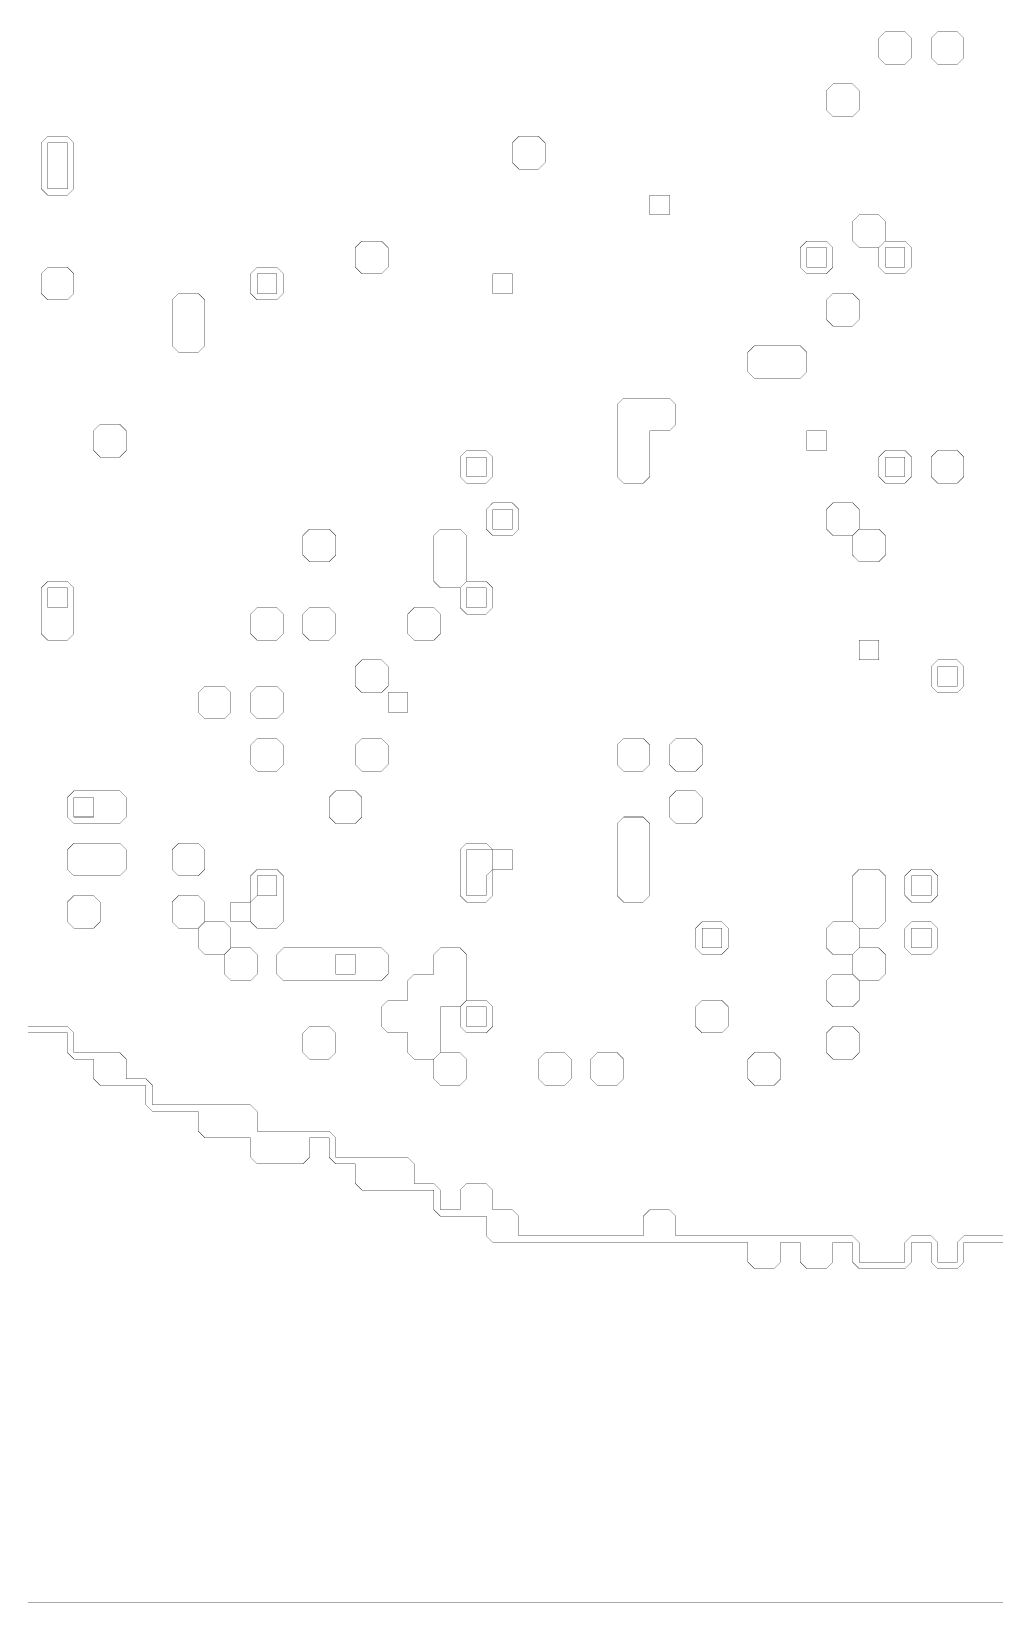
# Model space of a CAD drawing. Header units: metres. Extents: x 0 to 4990, y -4990 to 0.
# Drawn here: x 1343 to 2783, y -4990 to -2646 of the extents above; entities that cross this region are included whole.
import ezdxf

# ---------------------------------------------------------------- set-up
doc = ezdxf.new("R2010")
doc.units = ezdxf.units.M
doc.layers.add('conductor', color=1, linetype='Continuous')
doc.layers.add('substrate', color=5, linetype='Continuous')

msp = doc.modelspace()

# ---------------------------------------------------------------- linework, layer by layer
at = {"layer": 'conductor', "const_width": 0.5}
for points in [[(2607.421875, -2656.25), (2617.1875, -2646.484375), (2626.953125, -2646.484375), (2636.71875, -2646.484375), (2646.484375, -2646.484375), (2656.25, -2656.25), (2656.25, -2666.015625), (2656.25, -2675.78125), (2656.25, -2685.546875), (2646.484375, -2695.3125), (2636.71875, -2695.3125), (2626.953125, -2695.3125), (2617.1875, -2695.3125), (2607.421875, -2685.546875), (2607.421875, -2675.78125), (2607.421875, -2666.015625)], [(2685.546875, -2656.25), (2695.3125, -2646.484375), (2705.078125, -2646.484375), (2714.84375, -2646.484375), (2724.609375, -2646.484375), (2734.375, -2656.25), (2734.375, -2666.015625), (2734.375, -2675.78125), (2734.375, -2685.546875), (2724.609375, -2695.3125), (2714.84375, -2695.3125), (2705.078125, -2695.3125), (2695.3125, -2695.3125), (2685.546875, -2685.546875), (2685.546875, -2675.78125), (2685.546875, -2666.015625)], [(2529.296875, -2734.375), (2539.0625, -2724.609375), (2548.828125, -2724.609375), (2558.59375, -2724.609375), (2568.359375, -2724.609375), (2578.125, -2734.375), (2578.125, -2744.140625), (2578.125, -2753.90625), (2578.125, -2763.671875), (2568.359375, -2773.4375), (2558.59375, -2773.4375), (2548.828125, -2773.4375), (2539.0625, -2773.4375), (2529.296875, -2763.671875), (2529.296875, -2753.90625), (2529.296875, -2744.140625)], [(1357.421875, -2812.5), (1367.1875, -2802.734375), (1376.953125, -2802.734375), (1386.71875, -2802.734375), (1396.484375, -2802.734375), (1406.25, -2812.5), (1406.25, -2822.265625), (1406.25, -2832.03125), (1406.25, -2841.796875), (1406.25, -2851.5625), (1406.25, -2861.328125), (1406.25, -2871.09375), (1406.25, -2880.859375), (1396.484375, -2890.625), (1386.71875, -2890.625), (1376.953125, -2890.625), (1367.1875, -2890.625), (1357.421875, -2880.859375), (1357.421875, -2871.09375), (1357.421875, -2861.328125), (1357.421875, -2851.5625), (1357.421875, -2841.796875), (1357.421875, -2832.03125), (1357.421875, -2822.265625)], [(2060.546875, -2812.5), (2070.3125, -2802.734375), (2080.078125, -2802.734375), (2089.84375, -2802.734375), (2099.609375, -2802.734375), (2109.375, -2812.5), (2109.375, -2822.265625), (2109.375, -2832.03125), (2109.375, -2841.796875), (2099.609375, -2851.5625), (2089.84375, -2851.5625), (2080.078125, -2851.5625), (2070.3125, -2851.5625), (2060.546875, -2841.796875), (2060.546875, -2832.03125), (2060.546875, -2822.265625)], [(2568.359375, -2929.6875), (2578.125, -2919.921875), (2587.890625, -2919.921875), (2597.65625, -2919.921875), (2607.421875, -2919.921875), (2617.1875, -2929.6875), (2617.1875, -2939.453125), (2617.1875, -2949.21875), (2617.1875, -2958.984375), (2607.421875, -2968.75), (2597.65625, -2968.75), (2587.890625, -2968.75), (2578.125, -2968.75), (2568.359375, -2958.984375), (2568.359375, -2949.21875), (2568.359375, -2939.453125)], [(1826.171875, -2968.75), (1835.9375, -2958.984375), (1845.703125, -2958.984375), (1855.46875, -2958.984375), (1865.234375, -2958.984375), (1875, -2968.75), (1875, -2978.515625), (1875, -2988.28125), (1875, -2998.046875), (1865.234375, -3007.8125), (1855.46875, -3007.8125), (1845.703125, -3007.8125), (1835.9375, -3007.8125), (1826.171875, -2998.046875), (1826.171875, -2988.28125), (1826.171875, -2978.515625)], [(2490.234375, -2968.75), (2500, -2958.984375), (2509.765625, -2958.984375), (2519.53125, -2958.984375), (2529.296875, -2958.984375), (2539.0625, -2968.75), (2539.0625, -2978.515625), (2539.0625, -2988.28125), (2539.0625, -2998.046875), (2529.296875, -3007.8125), (2519.53125, -3007.8125), (2509.765625, -3007.8125), (2500, -3007.8125), (2490.234375, -2998.046875), (2490.234375, -2988.28125), (2490.234375, -2978.515625)], [(2607.421875, -2968.75), (2617.1875, -2958.984375), (2626.953125, -2958.984375), (2636.71875, -2958.984375), (2646.484375, -2958.984375), (2656.25, -2968.75), (2656.25, -2978.515625), (2656.25, -2988.28125), (2656.25, -2998.046875), (2646.484375, -3007.8125), (2636.71875, -3007.8125), (2626.953125, -3007.8125), (2617.1875, -3007.8125), (2607.421875, -2998.046875), (2607.421875, -2988.28125), (2607.421875, -2978.515625)], [(1357.421875, -3007.8125), (1367.1875, -2998.046875), (1376.953125, -2998.046875), (1386.71875, -2998.046875), (1396.484375, -2998.046875), (1406.25, -3007.8125), (1406.25, -3017.578125), (1406.25, -3027.34375), (1406.25, -3037.109375), (1396.484375, -3046.875), (1386.71875, -3046.875), (1376.953125, -3046.875), (1367.1875, -3046.875), (1357.421875, -3037.109375), (1357.421875, -3027.34375), (1357.421875, -3017.578125)], [(1669.921875, -3007.8125), (1679.6875, -2998.046875), (1689.453125, -2998.046875), (1699.21875, -2998.046875), (1708.984375, -2998.046875), (1718.75, -3007.8125), (1718.75, -3017.578125), (1718.75, -3027.34375), (1718.75, -3037.109375), (1708.984375, -3046.875), (1699.21875, -3046.875), (1689.453125, -3046.875), (1679.6875, -3046.875), (1669.921875, -3037.109375), (1669.921875, -3027.34375), (1669.921875, -3017.578125)], [(1552.734375, -3046.875), (1562.5, -3037.109375), (1572.265625, -3037.109375), (1582.03125, -3037.109375), (1591.796875, -3037.109375), (1601.5625, -3046.875), (1601.5625, -3056.640625), (1601.5625, -3066.40625), (1601.5625, -3076.171875), (1601.5625, -3085.9375), (1601.5625, -3095.703125), (1601.5625, -3105.46875), (1601.5625, -3115.234375), (1591.796875, -3125), (1582.03125, -3125), (1572.265625, -3125), (1562.5, -3125), (1552.734375, -3115.234375), (1552.734375, -3105.46875), (1552.734375, -3095.703125), (1552.734375, -3085.9375), (1552.734375, -3076.171875), (1552.734375, -3066.40625), (1552.734375, -3056.640625)], [(2529.296875, -3046.875), (2539.0625, -3037.109375), (2548.828125, -3037.109375), (2558.59375, -3037.109375), (2568.359375, -3037.109375), (2578.125, -3046.875), (2578.125, -3056.640625), (2578.125, -3066.40625), (2578.125, -3076.171875), (2568.359375, -3085.9375), (2558.59375, -3085.9375), (2548.828125, -3085.9375), (2539.0625, -3085.9375), (2529.296875, -3076.171875), (2529.296875, -3066.40625), (2529.296875, -3056.640625)], [(2412.109375, -3125), (2421.875, -3115.234375), (2431.640625, -3115.234375), (2441.40625, -3115.234375), (2451.171875, -3115.234375), (2460.9375, -3115.234375), (2470.703125, -3115.234375), (2480.46875, -3115.234375), (2490.234375, -3115.234375), (2500, -3125), (2500, -3134.765625), (2500, -3144.53125), (2500, -3154.296875), (2490.234375, -3164.0625), (2480.46875, -3164.0625), (2470.703125, -3164.0625), (2460.9375, -3164.0625), (2451.171875, -3164.0625), (2441.40625, -3164.0625), (2431.640625, -3164.0625), (2421.875, -3164.0625), (2412.109375, -3154.296875), (2412.109375, -3144.53125), (2412.109375, -3134.765625)], [(2216.796875, -3203.125), (2226.5625, -3193.359375), (2236.328125, -3193.359375), (2246.09375, -3193.359375), (2255.859375, -3193.359375), (2265.625, -3193.359375), (2275.390625, -3193.359375), (2285.15625, -3193.359375), (2294.921875, -3193.359375), (2304.6875, -3203.125), (2304.6875, -3212.890625), (2304.6875, -3222.65625), (2304.6875, -3232.421875), (2294.921875, -3242.1875), (2285.15625, -3242.1875), (2275.390625, -3242.1875), (2265.625, -3242.1875), (2265.625, -3251.953125), (2265.625, -3261.71875), (2265.625, -3271.484375), (2265.625, -3281.25), (2265.625, -3291.015625), (2265.625, -3300.78125), (2265.625, -3310.546875), (2255.859375, -3320.3125), (2246.09375, -3320.3125), (2236.328125, -3320.3125), (2226.5625, -3320.3125), (2216.796875, -3310.546875), (2216.796875, -3300.78125), (2216.796875, -3291.015625), (2216.796875, -3281.25), (2216.796875, -3271.484375), (2216.796875, -3261.71875), (2216.796875, -3251.953125), (2216.796875, -3242.1875), (2216.796875, -3232.421875), (2216.796875, -3222.65625), (2216.796875, -3212.890625)], [(1435.546875, -3242.1875), (1445.3125, -3232.421875), (1455.078125, -3232.421875), (1464.84375, -3232.421875), (1474.609375, -3232.421875), (1484.375, -3242.1875), (1484.375, -3251.953125), (1484.375, -3261.71875), (1484.375, -3271.484375), (1474.609375, -3281.25), (1464.84375, -3281.25), (1455.078125, -3281.25), (1445.3125, -3281.25), (1435.546875, -3271.484375), (1435.546875, -3261.71875), (1435.546875, -3251.953125)], [(1982.421875, -3281.25), (1992.1875, -3271.484375), (2001.953125, -3271.484375), (2011.71875, -3271.484375), (2021.484375, -3271.484375), (2031.25, -3281.25), (2031.25, -3291.015625), (2031.25, -3300.78125), (2031.25, -3310.546875), (2021.484375, -3320.3125), (2011.71875, -3320.3125), (2001.953125, -3320.3125), (1992.1875, -3320.3125), (1982.421875, -3310.546875), (1982.421875, -3300.78125), (1982.421875, -3291.015625)], [(2607.421875, -3281.25), (2617.1875, -3271.484375), (2626.953125, -3271.484375), (2636.71875, -3271.484375), (2646.484375, -3271.484375), (2656.25, -3281.25), (2656.25, -3291.015625), (2656.25, -3300.78125), (2656.25, -3310.546875), (2646.484375, -3320.3125), (2636.71875, -3320.3125), (2626.953125, -3320.3125), (2617.1875, -3320.3125), (2607.421875, -3310.546875), (2607.421875, -3300.78125), (2607.421875, -3291.015625)], [(2685.546875, -3281.25), (2695.3125, -3271.484375), (2705.078125, -3271.484375), (2714.84375, -3271.484375), (2724.609375, -3271.484375), (2734.375, -3281.25), (2734.375, -3291.015625), (2734.375, -3300.78125), (2734.375, -3310.546875), (2724.609375, -3320.3125), (2714.84375, -3320.3125), (2705.078125, -3320.3125), (2695.3125, -3320.3125), (2685.546875, -3310.546875), (2685.546875, -3300.78125), (2685.546875, -3291.015625)], [(2021.484375, -3359.375), (2031.25, -3349.609375), (2041.015625, -3349.609375), (2050.78125, -3349.609375), (2060.546875, -3349.609375), (2070.3125, -3359.375), (2070.3125, -3369.140625), (2070.3125, -3378.90625), (2070.3125, -3388.671875), (2060.546875, -3398.4375), (2050.78125, -3398.4375), (2041.015625, -3398.4375), (2031.25, -3398.4375), (2021.484375, -3388.671875), (2021.484375, -3378.90625), (2021.484375, -3369.140625)], [(2529.296875, -3359.375), (2539.0625, -3349.609375), (2548.828125, -3349.609375), (2558.59375, -3349.609375), (2568.359375, -3349.609375), (2578.125, -3359.375), (2578.125, -3369.140625), (2578.125, -3378.90625), (2578.125, -3388.671875), (2568.359375, -3398.4375), (2558.59375, -3398.4375), (2548.828125, -3398.4375), (2539.0625, -3398.4375), (2529.296875, -3388.671875), (2529.296875, -3378.90625), (2529.296875, -3369.140625)], [(1748.046875, -3398.4375), (1757.8125, -3388.671875), (1767.578125, -3388.671875), (1777.34375, -3388.671875), (1787.109375, -3388.671875), (1796.875, -3398.4375), (1796.875, -3408.203125), (1796.875, -3417.96875), (1796.875, -3427.734375), (1787.109375, -3437.5), (1777.34375, -3437.5), (1767.578125, -3437.5), (1757.8125, -3437.5), (1748.046875, -3427.734375), (1748.046875, -3417.96875), (1748.046875, -3408.203125)], [(1943.359375, -3398.4375), (1953.125, -3388.671875), (1962.890625, -3388.671875), (1972.65625, -3388.671875), (1982.421875, -3388.671875), (1992.1875, -3398.4375), (1992.1875, -3408.203125), (1992.1875, -3417.96875), (1992.1875, -3427.734375), (1992.1875, -3437.5), (1992.1875, -3447.265625), (1992.1875, -3457.03125), (1992.1875, -3466.796875), (1982.421875, -3476.5625), (1972.65625, -3476.5625), (1962.890625, -3476.5625), (1953.125, -3476.5625), (1943.359375, -3466.796875), (1943.359375, -3457.03125), (1943.359375, -3447.265625), (1943.359375, -3437.5), (1943.359375, -3427.734375), (1943.359375, -3417.96875), (1943.359375, -3408.203125)], [(2568.359375, -3398.4375), (2578.125, -3388.671875), (2587.890625, -3388.671875), (2597.65625, -3388.671875), (2607.421875, -3388.671875), (2617.1875, -3398.4375), (2617.1875, -3408.203125), (2617.1875, -3417.96875), (2617.1875, -3427.734375), (2607.421875, -3437.5), (2597.65625, -3437.5), (2587.890625, -3437.5), (2578.125, -3437.5), (2568.359375, -3427.734375), (2568.359375, -3417.96875), (2568.359375, -3408.203125)], [(1357.421875, -3476.5625), (1367.1875, -3466.796875), (1376.953125, -3466.796875), (1386.71875, -3466.796875), (1396.484375, -3466.796875), (1406.25, -3476.5625), (1406.25, -3486.328125), (1406.25, -3496.09375), (1406.25, -3505.859375), (1406.25, -3515.625), (1406.25, -3525.390625), (1406.25, -3535.15625), (1406.25, -3544.921875), (1396.484375, -3554.6875), (1386.71875, -3554.6875), (1376.953125, -3554.6875), (1367.1875, -3554.6875), (1357.421875, -3544.921875), (1357.421875, -3535.15625), (1357.421875, -3525.390625), (1357.421875, -3515.625), (1357.421875, -3505.859375), (1357.421875, -3496.09375), (1357.421875, -3486.328125)], [(1982.421875, -3476.5625), (1992.1875, -3466.796875), (2001.953125, -3466.796875), (2011.71875, -3466.796875), (2021.484375, -3466.796875), (2031.25, -3476.5625), (2031.25, -3486.328125), (2031.25, -3496.09375), (2031.25, -3505.859375), (2021.484375, -3515.625), (2011.71875, -3515.625), (2001.953125, -3515.625), (1992.1875, -3515.625), (1982.421875, -3505.859375), (1982.421875, -3496.09375), (1982.421875, -3486.328125)], [(1669.921875, -3515.625), (1679.6875, -3505.859375), (1689.453125, -3505.859375), (1699.21875, -3505.859375), (1708.984375, -3505.859375), (1718.75, -3515.625), (1718.75, -3525.390625), (1718.75, -3535.15625), (1718.75, -3544.921875), (1708.984375, -3554.6875), (1699.21875, -3554.6875), (1689.453125, -3554.6875), (1679.6875, -3554.6875), (1669.921875, -3544.921875), (1669.921875, -3535.15625), (1669.921875, -3525.390625)], [(1748.046875, -3515.625), (1757.8125, -3505.859375), (1767.578125, -3505.859375), (1777.34375, -3505.859375), (1787.109375, -3505.859375), (1796.875, -3515.625), (1796.875, -3525.390625), (1796.875, -3535.15625), (1796.875, -3544.921875), (1787.109375, -3554.6875), (1777.34375, -3554.6875), (1767.578125, -3554.6875), (1757.8125, -3554.6875), (1748.046875, -3544.921875), (1748.046875, -3535.15625), (1748.046875, -3525.390625)], [(1904.296875, -3515.625), (1914.0625, -3505.859375), (1923.828125, -3505.859375), (1933.59375, -3505.859375), (1943.359375, -3505.859375), (1953.125, -3515.625), (1953.125, -3525.390625), (1953.125, -3535.15625), (1953.125, -3544.921875), (1943.359375, -3554.6875), (1933.59375, -3554.6875), (1923.828125, -3554.6875), (1914.0625, -3554.6875), (1904.296875, -3544.921875), (1904.296875, -3535.15625), (1904.296875, -3525.390625)], [(1826.171875, -3593.75), (1835.9375, -3583.984375), (1845.703125, -3583.984375), (1855.46875, -3583.984375), (1865.234375, -3583.984375), (1875, -3593.75), (1875, -3603.515625), (1875, -3613.28125), (1875, -3623.046875), (1865.234375, -3632.8125), (1855.46875, -3632.8125), (1845.703125, -3632.8125), (1835.9375, -3632.8125), (1826.171875, -3623.046875), (1826.171875, -3613.28125), (1826.171875, -3603.515625)], [(2685.546875, -3593.75), (2695.3125, -3583.984375), (2705.078125, -3583.984375), (2714.84375, -3583.984375), (2724.609375, -3583.984375), (2734.375, -3593.75), (2734.375, -3603.515625), (2734.375, -3613.28125), (2734.375, -3623.046875), (2724.609375, -3632.8125), (2714.84375, -3632.8125), (2705.078125, -3632.8125), (2695.3125, -3632.8125), (2685.546875, -3623.046875), (2685.546875, -3613.28125), (2685.546875, -3603.515625)], [(1591.796875, -3632.8125), (1601.5625, -3623.046875), (1611.328125, -3623.046875), (1621.09375, -3623.046875), (1630.859375, -3623.046875), (1640.625, -3632.8125), (1640.625, -3642.578125), (1640.625, -3652.34375), (1640.625, -3662.109375), (1630.859375, -3671.875), (1621.09375, -3671.875), (1611.328125, -3671.875), (1601.5625, -3671.875), (1591.796875, -3662.109375), (1591.796875, -3652.34375), (1591.796875, -3642.578125)], [(1669.921875, -3632.8125), (1679.6875, -3623.046875), (1689.453125, -3623.046875), (1699.21875, -3623.046875), (1708.984375, -3623.046875), (1718.75, -3632.8125), (1718.75, -3642.578125), (1718.75, -3652.34375), (1718.75, -3662.109375), (1708.984375, -3671.875), (1699.21875, -3671.875), (1689.453125, -3671.875), (1679.6875, -3671.875), (1669.921875, -3662.109375), (1669.921875, -3652.34375), (1669.921875, -3642.578125)], [(1669.921875, -3710.9375), (1679.6875, -3701.171875), (1689.453125, -3701.171875), (1699.21875, -3701.171875), (1708.984375, -3701.171875), (1718.75, -3710.9375), (1718.75, -3720.703125), (1718.75, -3730.46875), (1718.75, -3740.234375), (1708.984375, -3750), (1699.21875, -3750), (1689.453125, -3750), (1679.6875, -3750), (1669.921875, -3740.234375), (1669.921875, -3730.46875), (1669.921875, -3720.703125)], [(1826.171875, -3710.9375), (1835.9375, -3701.171875), (1845.703125, -3701.171875), (1855.46875, -3701.171875), (1865.234375, -3701.171875), (1875, -3710.9375), (1875, -3720.703125), (1875, -3730.46875), (1875, -3740.234375), (1865.234375, -3750), (1855.46875, -3750), (1845.703125, -3750), (1835.9375, -3750), (1826.171875, -3740.234375), (1826.171875, -3730.46875), (1826.171875, -3720.703125)], [(2216.796875, -3710.9375), (2226.5625, -3701.171875), (2236.328125, -3701.171875), (2246.09375, -3701.171875), (2255.859375, -3701.171875), (2265.625, -3710.9375), (2265.625, -3720.703125), (2265.625, -3730.46875), (2265.625, -3740.234375), (2255.859375, -3750), (2246.09375, -3750), (2236.328125, -3750), (2226.5625, -3750), (2216.796875, -3740.234375), (2216.796875, -3730.46875), (2216.796875, -3720.703125)], [(2294.921875, -3710.9375), (2304.6875, -3701.171875), (2314.453125, -3701.171875), (2324.21875, -3701.171875), (2333.984375, -3701.171875), (2343.75, -3710.9375), (2343.75, -3720.703125), (2343.75, -3730.46875), (2343.75, -3740.234375), (2333.984375, -3750), (2324.21875, -3750), (2314.453125, -3750), (2304.6875, -3750), (2294.921875, -3740.234375), (2294.921875, -3730.46875), (2294.921875, -3720.703125)], [(1396.484375, -3789.0625), (1406.25, -3779.296875), (1416.015625, -3779.296875), (1425.78125, -3779.296875), (1435.546875, -3779.296875), (1445.3125, -3779.296875), (1455.078125, -3779.296875), (1464.84375, -3779.296875), (1474.609375, -3779.296875), (1484.375, -3789.0625), (1484.375, -3798.828125), (1484.375, -3808.59375), (1484.375, -3818.359375), (1474.609375, -3828.125), (1464.84375, -3828.125), (1455.078125, -3828.125), (1445.3125, -3828.125), (1435.546875, -3828.125), (1425.78125, -3828.125), (1416.015625, -3828.125), (1406.25, -3828.125), (1396.484375, -3818.359375), (1396.484375, -3808.59375), (1396.484375, -3798.828125)], [(1787.109375, -3789.0625), (1796.875, -3779.296875), (1806.640625, -3779.296875), (1816.40625, -3779.296875), (1826.171875, -3779.296875), (1835.9375, -3789.0625), (1835.9375, -3798.828125), (1835.9375, -3808.59375), (1835.9375, -3818.359375), (1826.171875, -3828.125), (1816.40625, -3828.125), (1806.640625, -3828.125), (1796.875, -3828.125), (1787.109375, -3818.359375), (1787.109375, -3808.59375), (1787.109375, -3798.828125)], [(2294.921875, -3789.0625), (2304.6875, -3779.296875), (2314.453125, -3779.296875), (2324.21875, -3779.296875), (2333.984375, -3779.296875), (2343.75, -3789.0625), (2343.75, -3798.828125), (2343.75, -3808.59375), (2343.75, -3818.359375), (2333.984375, -3828.125), (2324.21875, -3828.125), (2314.453125, -3828.125), (2304.6875, -3828.125), (2294.921875, -3818.359375), (2294.921875, -3808.59375), (2294.921875, -3798.828125)], [(2216.796875, -3828.125), (2226.5625, -3818.359375), (2236.328125, -3818.359375), (2246.09375, -3818.359375), (2255.859375, -3818.359375), (2265.625, -3828.125), (2265.625, -3837.890625), (2265.625, -3847.65625), (2265.625, -3857.421875), (2265.625, -3867.1875), (2265.625, -3876.953125), (2265.625, -3886.71875), (2265.625, -3896.484375), (2265.625, -3906.25), (2265.625, -3916.015625), (2265.625, -3925.78125), (2265.625, -3935.546875), (2255.859375, -3945.3125), (2246.09375, -3945.3125), (2236.328125, -3945.3125), (2226.5625, -3945.3125), (2216.796875, -3935.546875), (2216.796875, -3925.78125), (2216.796875, -3916.015625), (2216.796875, -3906.25), (2216.796875, -3896.484375), (2216.796875, -3886.71875), (2216.796875, -3876.953125), (2216.796875, -3867.1875), (2216.796875, -3857.421875), (2216.796875, -3847.65625), (2216.796875, -3837.890625)], [(1396.484375, -3867.1875), (1406.25, -3857.421875), (1416.015625, -3857.421875), (1425.78125, -3857.421875), (1435.546875, -3857.421875), (1445.3125, -3857.421875), (1455.078125, -3857.421875), (1464.84375, -3857.421875), (1474.609375, -3857.421875), (1484.375, -3867.1875), (1484.375, -3876.953125), (1484.375, -3886.71875), (1484.375, -3896.484375), (1474.609375, -3906.25), (1464.84375, -3906.25), (1455.078125, -3906.25), (1445.3125, -3906.25), (1435.546875, -3906.25), (1425.78125, -3906.25), (1416.015625, -3906.25), (1406.25, -3906.25), (1396.484375, -3896.484375), (1396.484375, -3886.71875), (1396.484375, -3876.953125)], [(1552.734375, -3867.1875), (1562.5, -3857.421875), (1572.265625, -3857.421875), (1582.03125, -3857.421875), (1591.796875, -3857.421875), (1601.5625, -3867.1875), (1601.5625, -3876.953125), (1601.5625, -3886.71875), (1601.5625, -3896.484375), (1591.796875, -3906.25), (1582.03125, -3906.25), (1572.265625, -3906.25), (1562.5, -3906.25), (1552.734375, -3896.484375), (1552.734375, -3886.71875), (1552.734375, -3876.953125)], [(1982.421875, -3867.1875), (1992.1875, -3857.421875), (2001.953125, -3857.421875), (2011.71875, -3857.421875), (2021.484375, -3857.421875), (2031.25, -3867.1875), (2031.25, -3876.953125), (2031.25, -3886.71875), (2031.25, -3896.484375), (2031.25, -3906.25), (2031.25, -3916.015625), (2031.25, -3925.78125), (2031.25, -3935.546875), (2021.484375, -3945.3125), (2011.71875, -3945.3125), (2001.953125, -3945.3125), (1992.1875, -3945.3125), (1982.421875, -3935.546875), (1982.421875, -3925.78125), (1982.421875, -3916.015625), (1982.421875, -3906.25), (1982.421875, -3896.484375), (1982.421875, -3886.71875), (1982.421875, -3876.953125)], [(1669.921875, -3906.25), (1679.6875, -3896.484375), (1689.453125, -3896.484375), (1699.21875, -3896.484375), (1708.984375, -3896.484375), (1718.75, -3906.25), (1718.75, -3916.015625), (1718.75, -3925.78125), (1718.75, -3935.546875), (1718.75, -3945.3125), (1718.75, -3955.078125), (1718.75, -3964.84375), (1718.75, -3974.609375), (1708.984375, -3984.375), (1699.21875, -3984.375), (1689.453125, -3984.375), (1679.6875, -3984.375), (1669.921875, -3974.609375), (1669.921875, -3964.84375), (1669.921875, -3955.078125), (1669.921875, -3945.3125), (1669.921875, -3935.546875), (1669.921875, -3925.78125), (1669.921875, -3916.015625)], [(2568.359375, -3906.25), (2578.125, -3896.484375), (2587.890625, -3896.484375), (2597.65625, -3896.484375), (2607.421875, -3896.484375), (2617.1875, -3906.25), (2617.1875, -3916.015625), (2617.1875, -3925.78125), (2617.1875, -3935.546875), (2617.1875, -3945.3125), (2617.1875, -3955.078125), (2617.1875, -3964.84375), (2617.1875, -3974.609375), (2607.421875, -3984.375), (2597.65625, -3984.375), (2587.890625, -3984.375), (2578.125, -3984.375), (2568.359375, -3974.609375), (2568.359375, -3964.84375), (2568.359375, -3955.078125), (2568.359375, -3945.3125), (2568.359375, -3935.546875), (2568.359375, -3925.78125), (2568.359375, -3916.015625)], [(2646.484375, -3906.25), (2656.25, -3896.484375), (2666.015625, -3896.484375), (2675.78125, -3896.484375), (2685.546875, -3896.484375), (2695.3125, -3906.25), (2695.3125, -3916.015625), (2695.3125, -3925.78125), (2695.3125, -3935.546875), (2685.546875, -3945.3125), (2675.78125, -3945.3125), (2666.015625, -3945.3125), (2656.25, -3945.3125), (2646.484375, -3935.546875), (2646.484375, -3925.78125), (2646.484375, -3916.015625)], [(1396.484375, -3945.3125), (1406.25, -3935.546875), (1416.015625, -3935.546875), (1425.78125, -3935.546875), (1435.546875, -3935.546875), (1445.3125, -3945.3125), (1445.3125, -3955.078125), (1445.3125, -3964.84375), (1445.3125, -3974.609375), (1435.546875, -3984.375), (1425.78125, -3984.375), (1416.015625, -3984.375), (1406.25, -3984.375), (1396.484375, -3974.609375), (1396.484375, -3964.84375), (1396.484375, -3955.078125)], [(1552.734375, -3945.3125), (1562.5, -3935.546875), (1572.265625, -3935.546875), (1582.03125, -3935.546875), (1591.796875, -3935.546875), (1601.5625, -3945.3125), (1601.5625, -3955.078125), (1601.5625, -3964.84375), (1601.5625, -3974.609375), (1591.796875, -3984.375), (1582.03125, -3984.375), (1572.265625, -3984.375), (1562.5, -3984.375), (1552.734375, -3974.609375), (1552.734375, -3964.84375), (1552.734375, -3955.078125)], [(1591.796875, -3984.375), (1601.5625, -3974.609375), (1611.328125, -3974.609375), (1621.09375, -3974.609375), (1630.859375, -3974.609375), (1640.625, -3984.375), (1640.625, -3994.140625), (1640.625, -4003.90625), (1640.625, -4013.671875), (1630.859375, -4023.4375), (1621.09375, -4023.4375), (1611.328125, -4023.4375), (1601.5625, -4023.4375), (1591.796875, -4013.671875), (1591.796875, -4003.90625), (1591.796875, -3994.140625)], [(2333.984375, -3984.375), (2343.75, -3974.609375), (2353.515625, -3974.609375), (2363.28125, -3974.609375), (2373.046875, -3974.609375), (2382.8125, -3984.375), (2382.8125, -3994.140625), (2382.8125, -4003.90625), (2382.8125, -4013.671875), (2373.046875, -4023.4375), (2363.28125, -4023.4375), (2353.515625, -4023.4375), (2343.75, -4023.4375), (2333.984375, -4013.671875), (2333.984375, -4003.90625), (2333.984375, -3994.140625)], [(2529.296875, -3984.375), (2539.0625, -3974.609375), (2548.828125, -3974.609375), (2558.59375, -3974.609375), (2568.359375, -3974.609375), (2578.125, -3984.375), (2578.125, -3994.140625), (2578.125, -4003.90625), (2578.125, -4013.671875), (2568.359375, -4023.4375), (2558.59375, -4023.4375), (2548.828125, -4023.4375), (2539.0625, -4023.4375), (2529.296875, -4013.671875), (2529.296875, -4003.90625), (2529.296875, -3994.140625)], [(2646.484375, -3984.375), (2656.25, -3974.609375), (2666.015625, -3974.609375), (2675.78125, -3974.609375), (2685.546875, -3974.609375), (2695.3125, -3984.375), (2695.3125, -3994.140625), (2695.3125, -4003.90625), (2695.3125, -4013.671875), (2685.546875, -4023.4375), (2675.78125, -4023.4375), (2666.015625, -4023.4375), (2656.25, -4023.4375), (2646.484375, -4013.671875), (2646.484375, -4003.90625), (2646.484375, -3994.140625)], [(1630.859375, -4023.4375), (1640.625, -4013.671875), (1650.390625, -4013.671875), (1660.15625, -4013.671875), (1669.921875, -4013.671875), (1679.6875, -4023.4375), (1679.6875, -4033.203125), (1679.6875, -4042.96875), (1679.6875, -4052.734375), (1669.921875, -4062.5), (1660.15625, -4062.5), (1650.390625, -4062.5), (1640.625, -4062.5), (1630.859375, -4052.734375), (1630.859375, -4042.96875), (1630.859375, -4033.203125)], [(1708.984375, -4023.4375), (1718.75, -4013.671875), (1728.515625, -4013.671875), (1738.28125, -4013.671875), (1748.046875, -4013.671875), (1757.8125, -4013.671875), (1767.578125, -4013.671875), (1777.34375, -4013.671875), (1787.109375, -4013.671875), (1796.875, -4013.671875), (1806.640625, -4013.671875), (1816.40625, -4013.671875), (1826.171875, -4013.671875), (1835.9375, -4013.671875), (1845.703125, -4013.671875), (1855.46875, -4013.671875), (1865.234375, -4013.671875), (1875, -4023.4375), (1875, -4033.203125), (1875, -4042.96875), (1875, -4052.734375), (1865.234375, -4062.5), (1855.46875, -4062.5), (1845.703125, -4062.5), (1835.9375, -4062.5), (1826.171875, -4062.5), (1816.40625, -4062.5), (1806.640625, -4062.5), (1796.875, -4062.5), (1787.109375, -4062.5), (1777.34375, -4062.5), (1767.578125, -4062.5), (1757.8125, -4062.5), (1748.046875, -4062.5), (1738.28125, -4062.5), (1728.515625, -4062.5), (1718.75, -4062.5), (1708.984375, -4052.734375), (1708.984375, -4042.96875), (1708.984375, -4033.203125)], [(1943.359375, -4023.4375), (1953.125, -4013.671875), (1962.890625, -4013.671875), (1972.65625, -4013.671875), (1982.421875, -4013.671875), (1992.1875, -4023.4375), (1992.1875, -4033.203125), (1992.1875, -4042.96875), (1992.1875, -4052.734375), (1992.1875, -4062.5), (1992.1875, -4072.265625), (1992.1875, -4082.03125), (1992.1875, -4091.796875), (1982.421875, -4101.5625), (1972.65625, -4101.5625), (1962.890625, -4101.5625), (1953.125, -4101.5625), (1953.125, -4111.328125), (1953.125, -4121.09375), (1953.125, -4130.859375), (1953.125, -4140.625), (1953.125, -4150.390625), (1953.125, -4160.15625), (1953.125, -4169.921875), (1943.359375, -4179.6875), (1933.59375, -4179.6875), (1923.828125, -4179.6875), (1914.0625, -4179.6875), (1904.296875, -4169.921875), (1904.296875, -4160.15625), (1904.296875, -4150.390625), (1904.296875, -4140.625), (1894.53125, -4140.625), (1884.765625, -4140.625), (1875, -4140.625), (1865.234375, -4130.859375), (1865.234375, -4121.09375), (1865.234375, -4111.328125), (1865.234375, -4101.5625), (1875, -4091.796875), (1884.765625, -4091.796875), (1894.53125, -4091.796875), (1904.296875, -4091.796875), (1904.296875, -4082.03125), (1904.296875, -4072.265625), (1904.296875, -4062.5), (1914.0625, -4052.734375), (1923.828125, -4052.734375), (1933.59375, -4052.734375), (1943.359375, -4052.734375), (1943.359375, -4042.96875), (1943.359375, -4033.203125)], [(2568.359375, -4023.4375), (2578.125, -4013.671875), (2587.890625, -4013.671875), (2597.65625, -4013.671875), (2607.421875, -4013.671875), (2617.1875, -4023.4375), (2617.1875, -4033.203125), (2617.1875, -4042.96875), (2617.1875, -4052.734375), (2607.421875, -4062.5), (2597.65625, -4062.5), (2587.890625, -4062.5), (2578.125, -4062.5), (2568.359375, -4052.734375), (2568.359375, -4042.96875), (2568.359375, -4033.203125)], [(2529.296875, -4062.5), (2539.0625, -4052.734375), (2548.828125, -4052.734375), (2558.59375, -4052.734375), (2568.359375, -4052.734375), (2578.125, -4062.5), (2578.125, -4072.265625), (2578.125, -4082.03125), (2578.125, -4091.796875), (2568.359375, -4101.5625), (2558.59375, -4101.5625), (2548.828125, -4101.5625), (2539.0625, -4101.5625), (2529.296875, -4091.796875), (2529.296875, -4082.03125), (2529.296875, -4072.265625)], [(1982.421875, -4101.5625), (1992.1875, -4091.796875), (2001.953125, -4091.796875), (2011.71875, -4091.796875), (2021.484375, -4091.796875), (2031.25, -4101.5625), (2031.25, -4111.328125), (2031.25, -4121.09375), (2031.25, -4130.859375), (2021.484375, -4140.625), (2011.71875, -4140.625), (2001.953125, -4140.625), (1992.1875, -4140.625), (1982.421875, -4130.859375), (1982.421875, -4121.09375), (1982.421875, -4111.328125)], [(2333.984375, -4101.5625), (2343.75, -4091.796875), (2353.515625, -4091.796875), (2363.28125, -4091.796875), (2373.046875, -4091.796875), (2382.8125, -4101.5625), (2382.8125, -4111.328125), (2382.8125, -4121.09375), (2382.8125, -4130.859375), (2373.046875, -4140.625), (2363.28125, -4140.625), (2353.515625, -4140.625), (2343.75, -4140.625), (2333.984375, -4130.859375), (2333.984375, -4121.09375), (2333.984375, -4111.328125)], [(1748.046875, -4140.625), (1757.8125, -4130.859375), (1767.578125, -4130.859375), (1777.34375, -4130.859375), (1787.109375, -4130.859375), (1796.875, -4140.625), (1796.875, -4150.390625), (1796.875, -4160.15625), (1796.875, -4169.921875), (1787.109375, -4179.6875), (1777.34375, -4179.6875), (1767.578125, -4179.6875), (1757.8125, -4179.6875), (1748.046875, -4169.921875), (1748.046875, -4160.15625), (1748.046875, -4150.390625)], [(2529.296875, -4140.625), (2539.0625, -4130.859375), (2548.828125, -4130.859375), (2558.59375, -4130.859375), (2568.359375, -4130.859375), (2578.125, -4140.625), (2578.125, -4150.390625), (2578.125, -4160.15625), (2578.125, -4169.921875), (2568.359375, -4179.6875), (2558.59375, -4179.6875), (2548.828125, -4179.6875), (2539.0625, -4179.6875), (2529.296875, -4169.921875), (2529.296875, -4160.15625), (2529.296875, -4150.390625)], [(1943.359375, -4179.6875), (1953.125, -4169.921875), (1962.890625, -4169.921875), (1972.65625, -4169.921875), (1982.421875, -4169.921875), (1992.1875, -4179.6875), (1992.1875, -4189.453125), (1992.1875, -4199.21875), (1992.1875, -4208.984375), (1982.421875, -4218.75), (1972.65625, -4218.75), (1962.890625, -4218.75), (1953.125, -4218.75), (1943.359375, -4208.984375), (1943.359375, -4199.21875), (1943.359375, -4189.453125)], [(2099.609375, -4179.6875), (2109.375, -4169.921875), (2119.140625, -4169.921875), (2128.90625, -4169.921875), (2138.671875, -4169.921875), (2148.4375, -4179.6875), (2148.4375, -4189.453125), (2148.4375, -4199.21875), (2148.4375, -4208.984375), (2138.671875, -4218.75), (2128.90625, -4218.75), (2119.140625, -4218.75), (2109.375, -4218.75), (2099.609375, -4208.984375), (2099.609375, -4199.21875), (2099.609375, -4189.453125)], [(2177.734375, -4179.6875), (2187.5, -4169.921875), (2197.265625, -4169.921875), (2207.03125, -4169.921875), (2216.796875, -4169.921875), (2226.5625, -4179.6875), (2226.5625, -4189.453125), (2226.5625, -4199.21875), (2226.5625, -4208.984375), (2216.796875, -4218.75), (2207.03125, -4218.75), (2197.265625, -4218.75), (2187.5, -4218.75), (2177.734375, -4208.984375), (2177.734375, -4199.21875), (2177.734375, -4189.453125)], [(2412.109375, -4179.6875), (2421.875, -4169.921875), (2431.640625, -4169.921875), (2441.40625, -4169.921875), (2451.171875, -4169.921875), (2460.9375, -4179.6875), (2460.9375, -4189.453125), (2460.9375, -4199.21875), (2460.9375, -4208.984375), (2451.171875, -4218.75), (2441.40625, -4218.75), (2431.640625, -4218.75), (2421.875, -4218.75), (2412.109375, -4208.984375), (2412.109375, -4199.21875), (2412.109375, -4189.453125)]]:
    msp.add_lwpolyline(points, close=True, dxfattribs=at)
msp.add_lwpolyline([(1337.890625, -4130.859375), (1347.65625, -4130.859375), (1357.421875, -4130.859375), (1367.1875, -4130.859375), (1376.953125, -4130.859375), (1386.71875, -4130.859375), (1396.484375, -4130.859375), (1406.25, -4140.625), (1406.25, -4150.390625), (1406.25, -4160.15625), (1406.25, -4169.921875), (1416.015625, -4169.921875), (1425.78125, -4169.921875), (1435.546875, -4169.921875), (1445.3125, -4169.921875), (1455.078125, -4169.921875), (1464.84375, -4169.921875), (1474.609375, -4169.921875), (1484.375, -4179.6875), (1484.375, -4189.453125), (1484.375, -4199.21875), (1484.375, -4208.984375), (1494.140625, -4208.984375), (1503.90625, -4208.984375), (1513.671875, -4208.984375), (1523.4375, -4218.75), (1523.4375, -4228.515625), (1523.4375, -4238.28125), (1523.4375, -4248.046875), (1533.203125, -4248.046875), (1542.96875, -4248.046875), (1552.734375, -4248.046875), (1562.5, -4248.046875), (1572.265625, -4248.046875), (1582.03125, -4248.046875), (1591.796875, -4248.046875), (1601.5625, -4248.046875), (1611.328125, -4248.046875), (1621.09375, -4248.046875), (1630.859375, -4248.046875), (1640.625, -4248.046875), (1650.390625, -4248.046875), (1660.15625, -4248.046875), (1669.921875, -4248.046875), (1679.6875, -4257.8125), (1679.6875, -4267.578125), (1679.6875, -4277.34375), (1679.6875, -4287.109375), (1689.453125, -4287.109375), (1699.21875, -4287.109375), (1708.984375, -4287.109375), (1718.75, -4287.109375), (1728.515625, -4287.109375), (1738.28125, -4287.109375), (1748.046875, -4287.109375), (1757.8125, -4287.109375), (1767.578125, -4287.109375), (1777.34375, -4287.109375), (1787.109375, -4287.109375), (1796.875, -4296.875), (1796.875, -4306.640625), (1796.875, -4316.40625), (1796.875, -4326.171875), (1806.640625, -4326.171875), (1816.40625, -4326.171875), (1826.171875, -4326.171875), (1835.9375, -4326.171875), (1845.703125, -4326.171875), (1855.46875, -4326.171875), (1865.234375, -4326.171875), (1875, -4326.171875), (1884.765625, -4326.171875), (1894.53125, -4326.171875), (1904.296875, -4326.171875), (1914.0625, -4335.9375), (1914.0625, -4345.703125), (1914.0625, -4355.46875), (1914.0625, -4365.234375), (1923.828125, -4365.234375), (1933.59375, -4365.234375), (1943.359375, -4365.234375), (1953.125, -4375), (1953.125, -4384.765625), (1953.125, -4394.53125), (1953.125, -4404.296875), (1962.890625, -4404.296875), (1972.65625, -4404.296875), (1982.421875, -4404.296875), (1982.421875, -4394.53125), (1982.421875, -4384.765625), (1982.421875, -4375), (1992.1875, -4365.234375), (2001.953125, -4365.234375), (2011.71875, -4365.234375), (2021.484375, -4365.234375), (2031.25, -4375), (2031.25, -4384.765625), (2031.25, -4394.53125), (2031.25, -4404.296875), (2041.015625, -4404.296875), (2050.78125, -4404.296875), (2060.546875, -4404.296875), (2070.3125, -4414.0625), (2070.3125, -4423.828125), (2070.3125, -4433.59375), (2070.3125, -4443.359375), (2080.078125, -4443.359375), (2089.84375, -4443.359375), (2099.609375, -4443.359375), (2109.375, -4443.359375), (2119.140625, -4443.359375), (2128.90625, -4443.359375), (2138.671875, -4443.359375), (2148.4375, -4443.359375), (2158.203125, -4443.359375), (2167.96875, -4443.359375), (2177.734375, -4443.359375), (2187.5, -4443.359375), (2197.265625, -4443.359375), (2207.03125, -4443.359375), (2216.796875, -4443.359375), (2226.5625, -4443.359375), (2236.328125, -4443.359375), (2246.09375, -4443.359375), (2255.859375, -4443.359375), (2255.859375, -4433.59375), (2255.859375, -4423.828125), (2255.859375, -4414.0625), (2265.625, -4404.296875), (2275.390625, -4404.296875), (2285.15625, -4404.296875), (2294.921875, -4404.296875), (2304.6875, -4414.0625), (2304.6875, -4423.828125), (2304.6875, -4433.59375), (2304.6875, -4443.359375), (2314.453125, -4443.359375), (2324.21875, -4443.359375), (2333.984375, -4443.359375), (2343.75, -4443.359375), (2353.515625, -4443.359375), (2363.28125, -4443.359375), (2373.046875, -4443.359375), (2382.8125, -4443.359375), (2392.578125, -4443.359375), (2402.34375, -4443.359375), (2412.109375, -4443.359375), (2421.875, -4443.359375), (2431.640625, -4443.359375), (2441.40625, -4443.359375), (2451.171875, -4443.359375), (2460.9375, -4443.359375), (2470.703125, -4443.359375), (2480.46875, -4443.359375), (2490.234375, -4443.359375), (2500, -4443.359375), (2509.765625, -4443.359375), (2519.53125, -4443.359375), (2529.296875, -4443.359375), (2539.0625, -4443.359375), (2548.828125, -4443.359375), (2558.59375, -4443.359375), (2568.359375, -4443.359375), (2578.125, -4453.125), (2578.125, -4462.890625), (2578.125, -4472.65625), (2578.125, -4482.421875), (2587.890625, -4482.421875), (2597.65625, -4482.421875), (2607.421875, -4482.421875), (2617.1875, -4482.421875), (2626.953125, -4482.421875), (2636.71875, -4482.421875), (2646.484375, -4482.421875), (2646.484375, -4472.65625), (2646.484375, -4462.890625), (2646.484375, -4453.125), (2656.25, -4443.359375), (2666.015625, -4443.359375), (2675.78125, -4443.359375), (2685.546875, -4443.359375), (2695.3125, -4453.125), (2695.3125, -4462.890625), (2695.3125, -4472.65625), (2695.3125, -4482.421875), (2705.078125, -4482.421875), (2714.84375, -4482.421875), (2724.609375, -4482.421875), (2724.609375, -4472.65625), (2724.609375, -4462.890625), (2724.609375, -4453.125), (2734.375, -4443.359375), (2744.140625, -4443.359375), (2753.90625, -4443.359375), (2763.671875, -4443.359375), (2773.4375, -4443.359375), (2783.203125, -4443.359375), (2792.96875, -4443.359375)], dxfattribs=at)
at = {"layer": 'substrate', "const_width": 0.5}
for points in [[(1367.1875, -2812.5), (1367.1875, -2822.265625), (1367.1875, -2832.03125), (1367.1875, -2841.796875), (1367.1875, -2851.5625), (1367.1875, -2861.328125), (1367.1875, -2871.09375), (1367.1875, -2880.859375), (1376.953125, -2880.859375), (1386.71875, -2880.859375), (1396.484375, -2880.859375), (1396.484375, -2871.09375), (1396.484375, -2861.328125), (1396.484375, -2851.5625), (1396.484375, -2841.796875), (1396.484375, -2832.03125), (1396.484375, -2822.265625), (1396.484375, -2812.5), (1386.71875, -2812.5), (1376.953125, -2812.5)], [(2265.625, -2890.625), (2265.625, -2900.390625), (2265.625, -2910.15625), (2265.625, -2919.921875), (2275.390625, -2919.921875), (2285.15625, -2919.921875), (2294.921875, -2919.921875), (2294.921875, -2910.15625), (2294.921875, -2900.390625), (2294.921875, -2890.625), (2285.15625, -2890.625), (2275.390625, -2890.625)], [(2500, -2968.75), (2500, -2978.515625), (2500, -2988.28125), (2500, -2998.046875), (2509.765625, -2998.046875), (2519.53125, -2998.046875), (2529.296875, -2998.046875), (2529.296875, -2988.28125), (2529.296875, -2978.515625), (2529.296875, -2968.75), (2519.53125, -2968.75), (2509.765625, -2968.75)], [(2617.1875, -2968.75), (2617.1875, -2978.515625), (2617.1875, -2988.28125), (2617.1875, -2998.046875), (2626.953125, -2998.046875), (2636.71875, -2998.046875), (2646.484375, -2998.046875), (2646.484375, -2988.28125), (2646.484375, -2978.515625), (2646.484375, -2968.75), (2636.71875, -2968.75), (2626.953125, -2968.75)], [(1679.6875, -3007.8125), (1679.6875, -3017.578125), (1679.6875, -3027.34375), (1679.6875, -3037.109375), (1689.453125, -3037.109375), (1699.21875, -3037.109375), (1708.984375, -3037.109375), (1708.984375, -3027.34375), (1708.984375, -3017.578125), (1708.984375, -3007.8125), (1699.21875, -3007.8125), (1689.453125, -3007.8125)], [(2031.25, -3007.8125), (2031.25, -3017.578125), (2031.25, -3027.34375), (2031.25, -3037.109375), (2041.015625, -3037.109375), (2050.78125, -3037.109375), (2060.546875, -3037.109375), (2060.546875, -3027.34375), (2060.546875, -3017.578125), (2060.546875, -3007.8125), (2050.78125, -3007.8125), (2041.015625, -3007.8125)], [(2500, -3242.1875), (2500, -3251.953125), (2500, -3261.71875), (2500, -3271.484375), (2509.765625, -3271.484375), (2519.53125, -3271.484375), (2529.296875, -3271.484375), (2529.296875, -3261.71875), (2529.296875, -3251.953125), (2529.296875, -3242.1875), (2519.53125, -3242.1875), (2509.765625, -3242.1875)], [(1992.1875, -3281.25), (1992.1875, -3291.015625), (1992.1875, -3300.78125), (1992.1875, -3310.546875), (2001.953125, -3310.546875), (2011.71875, -3310.546875), (2021.484375, -3310.546875), (2021.484375, -3300.78125), (2021.484375, -3291.015625), (2021.484375, -3281.25), (2011.71875, -3281.25), (2001.953125, -3281.25)], [(2617.1875, -3281.25), (2617.1875, -3291.015625), (2617.1875, -3300.78125), (2617.1875, -3310.546875), (2626.953125, -3310.546875), (2636.71875, -3310.546875), (2646.484375, -3310.546875), (2646.484375, -3300.78125), (2646.484375, -3291.015625), (2646.484375, -3281.25), (2636.71875, -3281.25), (2626.953125, -3281.25)], [(2031.25, -3359.375), (2031.25, -3369.140625), (2031.25, -3378.90625), (2031.25, -3388.671875), (2041.015625, -3388.671875), (2050.78125, -3388.671875), (2060.546875, -3388.671875), (2060.546875, -3378.90625), (2060.546875, -3369.140625), (2060.546875, -3359.375), (2050.78125, -3359.375), (2041.015625, -3359.375)], [(1367.1875, -3476.5625), (1367.1875, -3486.328125), (1367.1875, -3496.09375), (1367.1875, -3505.859375), (1376.953125, -3505.859375), (1386.71875, -3505.859375), (1396.484375, -3505.859375), (1396.484375, -3496.09375), (1396.484375, -3486.328125), (1396.484375, -3476.5625), (1386.71875, -3476.5625), (1376.953125, -3476.5625)], [(1992.1875, -3476.5625), (1992.1875, -3486.328125), (1992.1875, -3496.09375), (1992.1875, -3505.859375), (2001.953125, -3505.859375), (2011.71875, -3505.859375), (2021.484375, -3505.859375), (2021.484375, -3496.09375), (2021.484375, -3486.328125), (2021.484375, -3476.5625), (2011.71875, -3476.5625), (2001.953125, -3476.5625)], [(2578.125, -3554.6875), (2578.125, -3564.453125), (2578.125, -3574.21875), (2578.125, -3583.984375), (2587.890625, -3583.984375), (2597.65625, -3583.984375), (2607.421875, -3583.984375), (2607.421875, -3574.21875), (2607.421875, -3564.453125), (2607.421875, -3554.6875), (2597.65625, -3554.6875), (2587.890625, -3554.6875)], [(2695.3125, -3593.75), (2695.3125, -3603.515625), (2695.3125, -3613.28125), (2695.3125, -3623.046875), (2705.078125, -3623.046875), (2714.84375, -3623.046875), (2724.609375, -3623.046875), (2724.609375, -3613.28125), (2724.609375, -3603.515625), (2724.609375, -3593.75), (2714.84375, -3593.75), (2705.078125, -3593.75)], [(1875, -3632.8125), (1875, -3642.578125), (1875, -3652.34375), (1875, -3662.109375), (1884.765625, -3662.109375), (1894.53125, -3662.109375), (1904.296875, -3662.109375), (1904.296875, -3652.34375), (1904.296875, -3642.578125), (1904.296875, -3632.8125), (1894.53125, -3632.8125), (1884.765625, -3632.8125)], [(1406.25, -3789.0625), (1406.25, -3798.828125), (1406.25, -3808.59375), (1406.25, -3818.359375), (1416.015625, -3818.359375), (1425.78125, -3818.359375), (1435.546875, -3818.359375), (1435.546875, -3808.59375), (1435.546875, -3798.828125), (1435.546875, -3789.0625), (1425.78125, -3789.0625), (1416.015625, -3789.0625)], [(1992.1875, -3867.1875), (1992.1875, -3876.953125), (1992.1875, -3886.71875), (1992.1875, -3896.484375), (1992.1875, -3906.25), (1992.1875, -3916.015625), (1992.1875, -3925.78125), (1992.1875, -3935.546875), (2001.953125, -3935.546875), (2011.71875, -3935.546875), (2021.484375, -3935.546875), (2021.484375, -3925.78125), (2021.484375, -3916.015625), (2021.484375, -3906.25), (2031.25, -3896.484375), (2041.015625, -3896.484375), (2050.78125, -3896.484375), (2060.546875, -3896.484375), (2060.546875, -3886.71875), (2060.546875, -3876.953125), (2060.546875, -3867.1875), (2050.78125, -3867.1875), (2041.015625, -3867.1875), (2031.25, -3867.1875), (2021.484375, -3867.1875), (2011.71875, -3867.1875), (2001.953125, -3867.1875)], [(1679.6875, -3906.25), (1679.6875, -3916.015625), (1679.6875, -3925.78125), (1679.6875, -3935.546875), (1669.921875, -3945.3125), (1660.15625, -3945.3125), (1650.390625, -3945.3125), (1640.625, -3945.3125), (1640.625, -3955.078125), (1640.625, -3964.84375), (1640.625, -3974.609375), (1650.390625, -3974.609375), (1660.15625, -3974.609375), (1669.921875, -3974.609375), (1669.921875, -3964.84375), (1669.921875, -3955.078125), (1669.921875, -3945.3125), (1679.6875, -3935.546875), (1689.453125, -3935.546875), (1699.21875, -3935.546875), (1708.984375, -3935.546875), (1708.984375, -3925.78125), (1708.984375, -3916.015625), (1708.984375, -3906.25), (1699.21875, -3906.25), (1689.453125, -3906.25)], [(2656.25, -3906.25), (2656.25, -3916.015625), (2656.25, -3925.78125), (2656.25, -3935.546875), (2666.015625, -3935.546875), (2675.78125, -3935.546875), (2685.546875, -3935.546875), (2685.546875, -3925.78125), (2685.546875, -3916.015625), (2685.546875, -3906.25), (2675.78125, -3906.25), (2666.015625, -3906.25)], [(2343.75, -3984.375), (2343.75, -3994.140625), (2343.75, -4003.90625), (2343.75, -4013.671875), (2353.515625, -4013.671875), (2363.28125, -4013.671875), (2373.046875, -4013.671875), (2373.046875, -4003.90625), (2373.046875, -3994.140625), (2373.046875, -3984.375), (2363.28125, -3984.375), (2353.515625, -3984.375)], [(2656.25, -3984.375), (2656.25, -3994.140625), (2656.25, -4003.90625), (2656.25, -4013.671875), (2666.015625, -4013.671875), (2675.78125, -4013.671875), (2685.546875, -4013.671875), (2685.546875, -4003.90625), (2685.546875, -3994.140625), (2685.546875, -3984.375), (2675.78125, -3984.375), (2666.015625, -3984.375)], [(1796.875, -4023.4375), (1796.875, -4033.203125), (1796.875, -4042.96875), (1796.875, -4052.734375), (1806.640625, -4052.734375), (1816.40625, -4052.734375), (1826.171875, -4052.734375), (1826.171875, -4042.96875), (1826.171875, -4033.203125), (1826.171875, -4023.4375), (1816.40625, -4023.4375), (1806.640625, -4023.4375)], [(1992.1875, -4101.5625), (1992.1875, -4111.328125), (1992.1875, -4121.09375), (1992.1875, -4130.859375), (2001.953125, -4130.859375), (2011.71875, -4130.859375), (2021.484375, -4130.859375), (2021.484375, -4121.09375), (2021.484375, -4111.328125), (2021.484375, -4101.5625), (2011.71875, -4101.5625), (2001.953125, -4101.5625)]]:
    msp.add_lwpolyline(points, close=True, dxfattribs=at)
for points in [[(2792.96875, -4453.125), (2783.203125, -4453.125), (2773.4375, -4453.125), (2763.671875, -4453.125), (2753.90625, -4453.125), (2744.140625, -4453.125), (2734.375, -4453.125), (2734.375, -4462.890625), (2734.375, -4472.65625), (2734.375, -4482.421875), (2724.609375, -4492.1875), (2714.84375, -4492.1875), (2705.078125, -4492.1875), (2695.3125, -4492.1875), (2685.546875, -4482.421875), (2685.546875, -4472.65625), (2685.546875, -4462.890625), (2685.546875, -4453.125), (2675.78125, -4453.125), (2666.015625, -4453.125), (2656.25, -4453.125), (2656.25, -4462.890625), (2656.25, -4472.65625), (2656.25, -4482.421875), (2646.484375, -4492.1875), (2636.71875, -4492.1875), (2626.953125, -4492.1875), (2617.1875, -4492.1875), (2607.421875, -4492.1875), (2597.65625, -4492.1875), (2587.890625, -4492.1875), (2578.125, -4492.1875), (2568.359375, -4482.421875), (2568.359375, -4472.65625), (2568.359375, -4462.890625), (2568.359375, -4453.125), (2558.59375, -4453.125), (2548.828125, -4453.125), (2539.0625, -4453.125), (2539.0625, -4462.890625), (2539.0625, -4472.65625), (2539.0625, -4482.421875), (2529.296875, -4492.1875), (2519.53125, -4492.1875), (2509.765625, -4492.1875), (2500, -4492.1875), (2490.234375, -4482.421875), (2490.234375, -4472.65625), (2490.234375, -4462.890625), (2490.234375, -4453.125), (2480.46875, -4453.125), (2470.703125, -4453.125), (2460.9375, -4453.125), (2460.9375, -4462.890625), (2460.9375, -4472.65625), (2460.9375, -4482.421875), (2451.171875, -4492.1875), (2441.40625, -4492.1875), (2431.640625, -4492.1875), (2421.875, -4492.1875), (2412.109375, -4482.421875), (2412.109375, -4472.65625), (2412.109375, -4462.890625), (2412.109375, -4453.125), (2402.34375, -4453.125), (2392.578125, -4453.125), (2382.8125, -4453.125), (2373.046875, -4453.125), (2363.28125, -4453.125), (2353.515625, -4453.125), (2343.75, -4453.125), (2333.984375, -4453.125), (2324.21875, -4453.125), (2314.453125, -4453.125), (2304.6875, -4453.125), (2294.921875, -4453.125), (2285.15625, -4453.125), (2275.390625, -4453.125), (2265.625, -4453.125), (2255.859375, -4453.125), (2246.09375, -4453.125), (2236.328125, -4453.125), (2226.5625, -4453.125), (2216.796875, -4453.125), (2207.03125, -4453.125), (2197.265625, -4453.125), (2187.5, -4453.125), (2177.734375, -4453.125), (2167.96875, -4453.125), (2158.203125, -4453.125), (2148.4375, -4453.125), (2138.671875, -4453.125), (2128.90625, -4453.125), (2119.140625, -4453.125), (2109.375, -4453.125), (2099.609375, -4453.125), (2089.84375, -4453.125), (2080.078125, -4453.125), (2070.3125, -4453.125), (2060.546875, -4453.125), (2050.78125, -4453.125), (2041.015625, -4453.125), (2031.25, -4453.125), (2021.484375, -4443.359375), (2021.484375, -4433.59375), (2021.484375, -4423.828125), (2021.484375, -4414.0625), (2011.71875, -4414.0625), (2001.953125, -4414.0625), (1992.1875, -4414.0625), (1982.421875, -4414.0625), (1972.65625, -4414.0625), (1962.890625, -4414.0625), (1953.125, -4414.0625), (1943.359375, -4404.296875), (1943.359375, -4394.53125), (1943.359375, -4384.765625), (1943.359375, -4375), (1933.59375, -4375), (1923.828125, -4375), (1914.0625, -4375), (1904.296875, -4375), (1894.53125, -4375), (1884.765625, -4375), (1875, -4375), (1865.234375, -4375), (1855.46875, -4375), (1845.703125, -4375), (1835.9375, -4375), (1826.171875, -4365.234375), (1826.171875, -4355.46875), (1826.171875, -4345.703125), (1826.171875, -4335.9375), (1816.40625, -4335.9375), (1806.640625, -4335.9375), (1796.875, -4335.9375), (1787.109375, -4326.171875), (1787.109375, -4316.40625), (1787.109375, -4306.640625), (1787.109375, -4296.875), (1777.34375, -4296.875), (1767.578125, -4296.875), (1757.8125, -4296.875), (1757.8125, -4306.640625), (1757.8125, -4316.40625), (1757.8125, -4326.171875), (1748.046875, -4335.9375), (1738.28125, -4335.9375), (1728.515625, -4335.9375), (1718.75, -4335.9375), (1708.984375, -4335.9375), (1699.21875, -4335.9375), (1689.453125, -4335.9375), (1679.6875, -4335.9375), (1669.921875, -4326.171875), (1669.921875, -4316.40625), (1669.921875, -4306.640625), (1669.921875, -4296.875), (1660.15625, -4296.875), (1650.390625, -4296.875), (1640.625, -4296.875), (1630.859375, -4296.875), (1621.09375, -4296.875), (1611.328125, -4296.875), (1601.5625, -4296.875), (1591.796875, -4287.109375), (1591.796875, -4277.34375), (1591.796875, -4267.578125), (1591.796875, -4257.8125), (1582.03125, -4257.8125), (1572.265625, -4257.8125), (1562.5, -4257.8125), (1552.734375, -4257.8125), (1542.96875, -4257.8125), (1533.203125, -4257.8125), (1523.4375, -4257.8125), (1513.671875, -4248.046875), (1513.671875, -4238.28125), (1513.671875, -4228.515625), (1513.671875, -4218.75), (1503.90625, -4218.75), (1494.140625, -4218.75), (1484.375, -4218.75), (1474.609375, -4218.75), (1464.84375, -4218.75), (1455.078125, -4218.75), (1445.3125, -4218.75), (1435.546875, -4208.984375), (1435.546875, -4199.21875), (1435.546875, -4189.453125), (1435.546875, -4179.6875), (1425.78125, -4179.6875), (1416.015625, -4179.6875), (1406.25, -4179.6875), (1396.484375, -4169.921875), (1396.484375, -4160.15625), (1396.484375, -4150.390625), (1396.484375, -4140.625), (1386.71875, -4140.625), (1376.953125, -4140.625), (1367.1875, -4140.625), (1357.421875, -4140.625), (1347.65625, -4140.625), (1337.890625, -4140.625)], [(1337.890625, -4990.234375), (1347.65625, -4990.234375), (1357.421875, -4990.234375), (1367.1875, -4990.234375), (1376.953125, -4990.234375), (1386.71875, -4990.234375), (1396.484375, -4990.234375), (1406.25, -4990.234375), (1416.015625, -4990.234375), (1425.78125, -4990.234375), (1435.546875, -4990.234375), (1445.3125, -4990.234375), (1455.078125, -4990.234375), (1464.84375, -4990.234375), (1474.609375, -4990.234375), (1484.375, -4990.234375), (1494.140625, -4990.234375), (1503.90625, -4990.234375), (1513.671875, -4990.234375), (1523.4375, -4990.234375), (1533.203125, -4990.234375), (1542.96875, -4990.234375), (1552.734375, -4990.234375), (1562.5, -4990.234375), (1572.265625, -4990.234375), (1582.03125, -4990.234375), (1591.796875, -4990.234375), (1601.5625, -4990.234375), (1611.328125, -4990.234375), (1621.09375, -4990.234375), (1630.859375, -4990.234375), (1640.625, -4990.234375), (1650.390625, -4990.234375), (1660.15625, -4990.234375), (1669.921875, -4990.234375), (1679.6875, -4990.234375), (1689.453125, -4990.234375), (1699.21875, -4990.234375), (1708.984375, -4990.234375), (1718.75, -4990.234375), (1728.515625, -4990.234375), (1738.28125, -4990.234375), (1748.046875, -4990.234375), (1757.8125, -4990.234375), (1767.578125, -4990.234375), (1777.34375, -4990.234375), (1787.109375, -4990.234375), (1796.875, -4990.234375), (1806.640625, -4990.234375), (1816.40625, -4990.234375), (1826.171875, -4990.234375), (1835.9375, -4990.234375), (1845.703125, -4990.234375), (1855.46875, -4990.234375), (1865.234375, -4990.234375), (1875, -4990.234375), (1884.765625, -4990.234375), (1894.53125, -4990.234375), (1904.296875, -4990.234375), (1914.0625, -4990.234375), (1923.828125, -4990.234375), (1933.59375, -4990.234375), (1943.359375, -4990.234375), (1953.125, -4990.234375), (1962.890625, -4990.234375), (1972.65625, -4990.234375), (1982.421875, -4990.234375), (1992.1875, -4990.234375), (2001.953125, -4990.234375), (2011.71875, -4990.234375), (2021.484375, -4990.234375), (2031.25, -4990.234375), (2041.015625, -4990.234375), (2050.78125, -4990.234375), (2060.546875, -4990.234375), (2070.3125, -4990.234375), (2080.078125, -4990.234375), (2089.84375, -4990.234375), (2099.609375, -4990.234375), (2109.375, -4990.234375), (2119.140625, -4990.234375), (2128.90625, -4990.234375), (2138.671875, -4990.234375), (2148.4375, -4990.234375), (2158.203125, -4990.234375), (2167.96875, -4990.234375), (2177.734375, -4990.234375), (2187.5, -4990.234375), (2197.265625, -4990.234375), (2207.03125, -4990.234375), (2216.796875, -4990.234375), (2226.5625, -4990.234375), (2236.328125, -4990.234375), (2246.09375, -4990.234375), (2255.859375, -4990.234375), (2265.625, -4990.234375), (2275.390625, -4990.234375), (2285.15625, -4990.234375), (2294.921875, -4990.234375), (2304.6875, -4990.234375), (2314.453125, -4990.234375), (2324.21875, -4990.234375), (2333.984375, -4990.234375), (2343.75, -4990.234375), (2353.515625, -4990.234375), (2363.28125, -4990.234375), (2373.046875, -4990.234375), (2382.8125, -4990.234375), (2392.578125, -4990.234375), (2402.34375, -4990.234375), (2412.109375, -4990.234375), (2421.875, -4990.234375), (2431.640625, -4990.234375), (2441.40625, -4990.234375), (2451.171875, -4990.234375), (2460.9375, -4990.234375), (2470.703125, -4990.234375), (2480.46875, -4990.234375), (2490.234375, -4990.234375), (2500, -4990.234375), (2509.765625, -4990.234375), (2519.53125, -4990.234375), (2529.296875, -4990.234375), (2539.0625, -4990.234375), (2548.828125, -4990.234375), (2558.59375, -4990.234375), (2568.359375, -4990.234375), (2578.125, -4990.234375), (2587.890625, -4990.234375), (2597.65625, -4990.234375), (2607.421875, -4990.234375), (2617.1875, -4990.234375), (2626.953125, -4990.234375), (2636.71875, -4990.234375), (2646.484375, -4990.234375), (2656.25, -4990.234375), (2666.015625, -4990.234375), (2675.78125, -4990.234375), (2685.546875, -4990.234375), (2695.3125, -4990.234375), (2705.078125, -4990.234375), (2714.84375, -4990.234375), (2724.609375, -4990.234375), (2734.375, -4990.234375), (2744.140625, -4990.234375), (2753.90625, -4990.234375), (2763.671875, -4990.234375), (2773.4375, -4990.234375), (2783.203125, -4990.234375), (2792.96875, -4990.234375)]]:
    msp.add_lwpolyline(points, dxfattribs=at)

doc.saveas('drawing.dxf')
